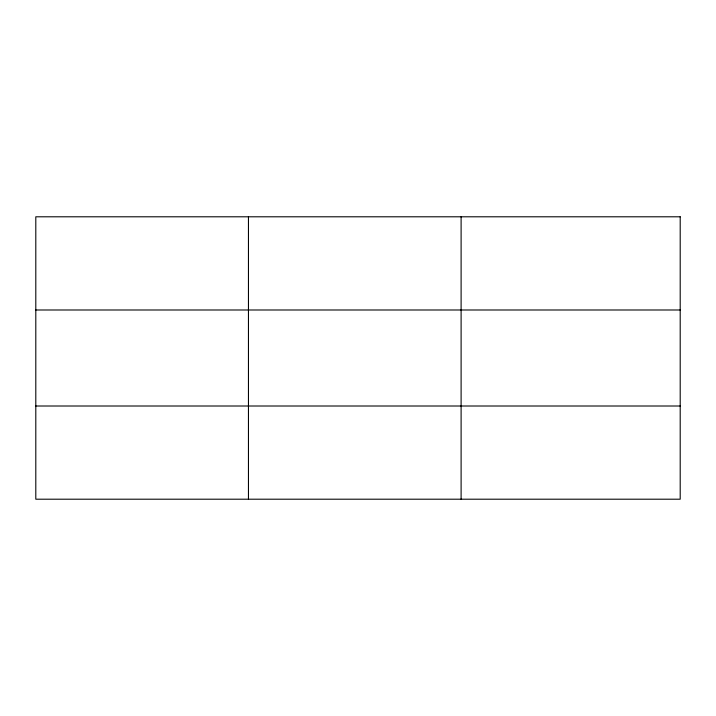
<?xml version="1.0" encoding="UTF-8"?>
<svg xmlns="http://www.w3.org/2000/svg" width="716" height="716" viewBox="0 0 716 716"><rect width="100%" height="100%" fill="white"/><g stroke="black" fill="none" stroke-linecap="round" stroke-linejoin="round"><path stroke-width="1.07" d="M248.452 216.796L248.452 499.204M461.104 216.796L461.104 499.204M35.8 309.992L680.2 309.992M35.8 406.008L680.2 406.008M680.2 216.796L680.2 499.204L35.8 499.204L35.8 216.796L680.2 216.796"/></g></svg>
